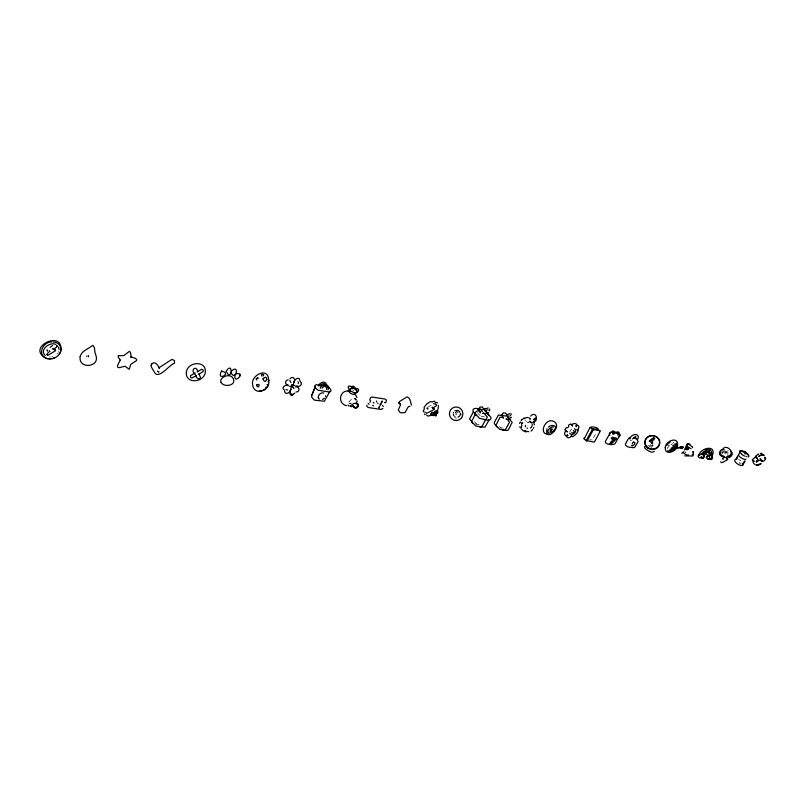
<?xml version="1.0" encoding="UTF-8"?>
<svg xmlns="http://www.w3.org/2000/svg" width="806" height="806" viewBox="0 0 806 806"><rect width="100%" height="100%" fill="white"/><g stroke="black" fill="none" stroke-linecap="round" stroke-linejoin="round"><path stroke-width="0.6" stroke-dasharray="4.03 3.02" d="M685.473 452.287L685.594 451.551M460.297 413.891L459.994 415.241M669.111 445.355L669.312 446.101M569.54 432.238L571.011 429.467L573.419 428.389M651.802 447.229L652.568 445.244M725.622 453.264L726.669 451.269L729.37 450.594M455.884 419.06L456.166 418.072M460.004 414.929L460.246 413.196M460.327 415.13L460.518 413.216M460.679 415.13L460.871 413.266M668.537 445.184L668.678 447.451M721.652 453.294C722.901 450.433 727.566 451.451 727.868 454.433M58.183 352.303L58.637 351.366M455.319 412.853L455.894 412.027M593.508 437.698L595.312 434.474M724.523 453.577L726.599 452.065L729.299 452.66M649.565 445.909L650.633 444.348M592.229 439.945L589.71 439.744M653.293 445.355L651.812 446.081L650.593 445.436M56.873 354.046L57.599 353.209M631.844 440.147L630.06 440.328M351.507 399.242L348.625 402.013M427.704 407.332L431.835 404.683M456.287 411.715L457.224 411.352M652.628 445.527L651.722 445.386M297.071 381.752L297.485 381.661M456.236 410.183L457.748 409.911M51.866 356.806L52.984 356.484M319.317 386.94L318.622 386.85M456.136 410.325L457.546 410.355M49.599 357.028L50.728 356.987M458.564 412.098L456.78 412.773L456.659 415.09M475.248 423.936L479.993 424.651M500.788 427.785L503.176 428.137M481.142 416.349L484.648 416.893M721.41 451.713L728.594 453.073M647.822 445.496L651.832 447.471M352.373 389.852L353.643 390.457M526.358 421.518L526.943 421.77M738.427 459.45L740.744 460.669M740.462 463.087L739.545 462.654M740.412 463.551L739.374 463.067M673 442.131L673.856 442.655M671.952 443.149L672.607 443.532M671.035 444.056L673.252 446.071M459.662 412.45L461.425 414.727M499.478 426.646L501.151 428.419M477.434 412.662L481.404 416.924M474.512 421.77L476.91 424.369M725.4 450.766L726.397 453.284M667.801 448.68L667.237 447.401M722.408 453.838L721.844 452.166M525.25 419.906L525.482 420.581M684.979 452.186A2.902 0.866 30.1 0 1 685.543 452.428M460.488 412.934A2.7 2.68 -85.1 0 1 460.448 415.009M455.501 414.909A2.7 2.68 -85.1 0 1 455.37 414.496M455.4 413.236A2.7 2.68 -85.1 0 1 455.995 412.128M456.297 411.826A2.7 2.68 -85.1 0 1 457.425 411.282"/><path stroke-width="1.21" d="M376.724 401.972L376.362 400.995M521.593 423.795L521.613 422.908L520.434 422.132M315.468 386.396L311.519 396.008L311.972 397.58L314.37 400.129L324.435 401.237L329.866 391.273M425.608 412.188L426.586 413.327M59.07 349.411L58.516 347.033M532.262 424.44L531.748 426.989M522.59 423.432L522.631 422.676M398.859 402.144L398.789 403.111L400.592 404.622M710.086 453.304L709.965 454.372M284.589 391.041C284.669 395.806 290.916 392.572 290.664 389.117M299.963 380.704C299.913 375.918 293.636 379.163 293.898 382.628M547.022 428.782C543.969 442.796 562.477 428.006 554.609 421.951C545.581 415.624 536.967 436.197 549.783 434.051M644.588 446.474L644.84 447.854M88.67 355.607L88.448 356.856M355.708 392.703C355.124 396.864 346.016 392.079 349.703 389.53M686.692 445.93L687.397 443.854L688.566 444.177M257.688 377.762L256.026 378.82L256.862 380.059M743.122 452.307C744.25 449.033 748.986 455.471 744.583 453.677M60.823 351.013C62.183 346.187 57.609 341.804 52.914 341.945M435.593 413.216L436.721 412.35L436.096 412.168C434.484 414.133 433.588 411.211 435.824 410.949C437.346 410.214 438.736 412.158 437.446 413.327L433.668 415.644C434.192 412.4 433.447 417.427 433.396 414.858C434.202 413.448 438.071 415.332 435.734 416.108M235.896 373.944C246.848 371.254 233.236 385.812 234.989 374.891M764.652 458.413L764.823 457.324M357.139 400.834L356.846 402.093M325.493 396.381L325.604 395.756M632.347 443.381L632.367 444.046M533.904 419.422C536.725 415.009 536.081 422.646 533.915 419.533M610.102 443.481L614.978 438.514M324.889 386.134L325.03 385.369M326.521 385.611L325.997 387.505M748.633 456.307L748.28 454.503L745.228 452.005M618.645 433.547L619.764 435.28L615.028 443.663C613.547 445.466 604.409 444.69 605.387 441.325L610.485 432.59M611.804 432.53L612.721 431.139M616.6 433.285C617.577 429.255 621.416 434.635 617.759 435.109M617.487 433.396L618.343 432.751L617.87 434.233M701.472 456.579C700.263 460.458 695.538 454.715 699.86 454.705M519.638 423.503L520.112 422.334M86.847 356.474L86.998 355.839M755.665 456.418L757.6 454.564M720.04 452.176C718.146 454.695 722.408 457.123 724.644 456.831M755.716 456.226L757.59 458.332M730.77 455.944L729.39 457.465M566.034 430.767C562.779 433.285 565.772 437.789 567.736 435.311M311.519 396.008L315.035 387.102M366.871 405.086L366.881 406.325L368.292 407.514L381.077 409.448L382.9 408.37M60.47 352.182C65.487 327.639 23.706 348.001 47.06 358.589M688.828 447.451L687.83 448.831M710.076 455.733L710.469 453.043L708.877 450.937M434.515 412.954C431.19 410.224 427.664 419.392 434.132 413.538M711.275 455.541L711.819 452.932L711.214 450.766M453.315 413.055L453.536 412.39M576.34 426.394C578.637 423.12 572.774 422.546 571.535 425.145M55.473 350.378L55.07 349.421M488.204 414.778L487.066 413.004M488.728 414.818L487.318 412.914M510.47 420.107L510.44 419.563M566.568 435.673C566.971 440.005 571.353 436.661 571.857 435.915M55.503 350.64L55.1 349.703M327.921 389.862C331.075 383.787 321.654 382.699 320.314 388.26M598.324 429.084C597.619 427.371 591.443 425.991 589.831 427.774M326.49 389.328C328.697 385.661 324.193 384.704 322.118 388.16M489.554 411.01L489.716 409.005M688.495 449.345L687.84 448.086M584.108 438.051L584.36 438.938M708.655 456.418L709.209 454.302L708.575 452.64M712.03 456.357C717.582 444.247 700.988 447.32 698.671 455.33L698.742 455.803M722.196 449.98C726.075 442.313 736.613 453.818 727.818 456.246M530.691 416.077C535.99 409.992 539.849 421.931 532.172 422.616M60.611 351.628C58.979 356.766 52.954 359.879 47.776 358.69M699.346 454.826L699.9 453.959M158.973 367.758L171.88 359.426L174.469 360.463L174.509 363.184C169.421 364.483 158.117 380.775 154.208 371.808L151.327 366.982L151.276 364.876M151.619 364.181C154.551 360.232 158.611 365.45 159.276 368.644M151.044 365.35L151.76 363.909M400.592 404.803L398.305 409.811L399.806 412.249L401.156 412.853L405.005 412.591L408.299 406.758L410.042 406.234M637.455 439.683C641.375 432.852 630.755 433.034 629.919 439.048M635.521 438.635L635.793 436.298L632.519 438.958M533.501 428.167L533.824 427.553M475.52 413.871L471.419 421.8L472.87 423.583M666.774 445.587L667.106 444.952M485.786 419.281L481.625 427.18L479.318 426.979M231.604 370.962C239.946 363.345 235.634 382.135 231.1 372.785M293.515 382.79C296.699 379.908 292.82 375.002 289.969 378.79M291.198 389.127C288.034 392.008 291.893 396.844 294.724 393.096M525.381 425.417L525.452 426.666M436.036 411.574L435.21 413.397M737.52 456.8L736.301 459.43M318.4 385.893C319.377 382.518 325.715 380.009 326.501 384.714M654.24 451.269C652.114 453.667 648.498 450.836 646.452 449.526M760.894 463.621L760.713 463.843A6.508 3.546 -47.2 0 1 756.018 465.133L755.957 464.981M727.596 456.085L726.125 457.425M674.521 447.854L675.488 445.355L674.924 443.643M703.336 456.166C705.834 452.206 708.363 454.302 707.295 457.345M268.569 379.817C268.469 366.488 250.374 375.163 252.631 384.835C254.202 397.066 271.793 389.973 268.529 379.414M369.863 402.396L370.226 401.841M59.291 353.965L60.047 352.827M744.724 461.012L742.991 463.339M684.284 449.98L686.168 447.199M745.076 461.223L743.344 463.732L742.074 463.974M502.803 413.276L502.027 415.463L503.327 418.344M632.589 442.847L633.355 442.141M479.691 407.433L478.855 409.77L480.285 412.853M613.376 433.386L613.306 431.764L612.812 433.316M477.656 408.985L479.772 408.944M477.978 409.388L478.593 409.105M501.151 415.201L501.765 414.919M650.885 440.68L650.331 441.638L650.815 442.121M531.104 431.029L531.225 430.867A7.546 6.74 73.2 0 0 532.726 429.235M682.108 452.438L682.088 453.587M521.361 420.208L523.92 418.113L527.96 417.448M700.797 454.775C703.356 451.36 707.245 448.751 710.207 450.091M521.21 420.4L521.653 419.835M667.519 444.318L670.3 441.769M320.204 385.802C321.352 383.374 325.191 383.001 325.02 384.664M47.242 353.884L48.531 352.293M377.964 403.786L377.792 403.101M707.456 455.914C703.769 457.455 709.814 461.314 709.874 457.425M459.662 415.846L458.05 417.125M553.954 431.502L554.528 430.827M702.258 454.433L706.026 451.481L709.169 451.34M703.064 454.927L705.512 452.912L707.809 452.438M674.189 448.287L671.61 450.091L669.464 450.07M325.231 386.134L316.164 384.694C312.889 385.369 316.536 389.772 318.32 390.275L329.664 392.048C332.949 391.343 329.271 386.991 327.498 386.497M739.545 452.881L735.807 459.551M740.301 451.521L740.613 452.428M298.21 383.535L298.643 382.044M511.447 417.266L508.133 419.221M651.198 440.338C651.994 438.343 656.034 439.411 652.951 440.257M221.569 371.052C215.645 381.943 232.984 373.259 221.479 371.113M324.445 398.204L322.601 399.474M290.865 388.079L291.963 386.195L289.525 386.366M351.134 387.172C354.036 383.676 357.068 390.91 352.756 387.646M293.696 383.666L292.598 385.55L295.036 385.379M760.129 458.493L762.547 461.375M548.473 427.039L550.317 425.83M50.103 347.416L52.682 345.442M432.157 415.161L427.734 416.087L426.656 414.919M354.177 392.865C357.935 394.487 358.307 389.328 353.995 388.129L350.197 388.835C352.655 387.797 355.597 387.958 358.035 388.976C360.06 389.973 356.736 393.55 356.645 390.97M379.122 407.846L379.576 406.305L379.001 407.876M53.71 349.169L56.712 347.013M709.391 458.765C710.56 460.72 713.824 458.674 712.041 456.962M748.452 457.012L748.875 455.833L746.9 453.627M506.45 415.12L509.12 413.79L511.649 414.123M436.459 411.191L437.89 409.982L438.504 405.559M483.691 409.438L488.275 407.937M488.345 412.39L485.484 413.81M507.74 416.571L508.979 415.836M350.147 405.912L354.227 403.212M399.605 401.519L407 396.874C410.597 397.539 410.365 402.587 411.523 405.136M729.229 457.707L730.659 454.866M692.283 454.705L693.402 453.597L693.251 452.075M726.71 458.433L729.924 456.528L729.843 455.803M530.348 428.026L531.114 427.553M263.068 376.049C265.728 374.024 259.814 373.611 261.799 375.989M432.762 408.027L436.117 405.982M48.451 355.033L55.06 351.003M198.629 374.437L203.142 371.506L203.213 369.954L201.792 369.289L197.138 371.838M756.109 464.75L756.33 464.669A5.964 3.244 -47.2 0 0 760.663 463.49L760.864 463.45M654.875 438.222C649.042 442.162 646.15 442.978 653.898 437.446M483.953 413.206L483.378 413.377M757.852 454.413L758.718 453.929M722.367 462.523L727.183 459.883M158.994 371.898C157.482 371.385 159.79 372.856 157.422 371.022M195.203 372.936L190.599 375.646L190.428 377.208L191.798 377.943L196.664 375.556M427.472 412.974L433.537 409.76M454.856 410.828L455.471 410.506M508.929 416.843L507.83 417.307M485.403 408.43L484.507 408.874M485.675 410.556L486.874 410.073M486.35 411.272L485.837 411.534M473.485 411.806L469.535 419.049L475.661 426.042L485.021 427.21L488.617 420.712L488.567 419.513M652.709 442.101L651.893 441.99L652.568 441.345M357.34 391.776L356.987 391.918M612.832 431.089C614.988 430.404 615.079 434.464 612.953 434.353M53.458 358.116L54.828 357.552M480.346 407.03L482.059 407.01M482.643 413.528L483.6 412.994L487.358 416.944L485.998 419.755L483.791 419.473M524.464 418.667L524.756 418.546M433.386 403.766L435.472 403.997M503.397 412.884L505.342 413.025M576.683 425.084C580.844 425.356 578.043 429.8 577.217 430.303M551.264 425.497C563.192 425.155 545.692 438.655 551.233 428.752C554.699 429.336 549.44 430.061 551.103 431.15M705.653 449.919L707.467 449.385M705.492 452.337L706.459 452.065M633.647 442.02C637.002 442.071 632.821 447.562 631.481 445.436M756.099 461.465L756.814 462.14L756.733 460.71L758.053 459.642L755.242 457.022L752.361 459.793L753.066 461.123L754.285 461.354L753.328 460.75M762.244 461.244C763.826 461.888 767.08 458.443 764.854 457.365M287.682 389.923L285.898 389.711M618.605 436.963C625.486 432.399 606.193 429.014 609.81 435.371M709.058 458.755C711.869 460.407 713.844 455.632 710.66 454.856M701.069 457.496C702.62 459.904 706.106 456.599 703.326 455.209M686.168 447.783L685.261 448.892L687.196 449.869M687.81 449.244L688.515 448.589L688.264 447.229M288.185 379.817C284.961 379.888 284.407 384.996 288.064 384.885M52.047 358.519L49.176 358.801M51.544 341.986C43.373 341.653 36.935 354.277 45.892 358.156M348.353 390.96C339.044 390.426 337.563 403.826 346.509 405.68M350.711 406.587L351.557 406.516M351.154 406.577L351.93 406.476M760.461 453.355L762.133 453.415M373.571 405.74L372.704 405.358M267.088 384.603C268.962 384.764 266.836 388.744 265.698 387.243M348.756 390.91L349.572 390.85M348.061 390.991L349.008 390.88M526.852 431.532L527.618 431.442A7.546 4.896 61.2 0 0 528.807 431.673M682.42 446.836L673.353 448.247L682.531 447.884M725.521 457.617L724.302 457.607M723.909 456.045C717.995 457.304 718.831 447.34 724.403 450.07M527.839 422.425L528.454 422.374M267.995 379.173L268.912 380.412L268.035 381.752M729.017 456.8C732.14 457.224 733.49 452.801 730.891 451.209M591.292 428.419L597.891 429.417L599.402 430.767M630.181 437.618L628.66 438.263L625.476 443.844L625.647 445.234L627.793 446.907L633.405 447.743L634.785 447.27L638.1 441.547L636.831 439.048M702.439 458.312L702.993 458.312M709.854 459.007L710.58 459.007M707.96 459.138L708.514 459.138M710.701 459.551L711.224 459.551M684.778 455.874L692.797 456.015L693.583 454.453M295.973 392.028C300.598 392.29 299.63 385.681 295.107 386.86M354.136 392.623L350.721 391.172M47.665 355.446L47.01 354.63M616.026 438.242L616.54 438.736L611.522 443.713L610.102 443.491M47.564 355.355L46.899 354.539M349.069 406.194L348.051 404.965M483.499 419.1L479.62 418.435L473.001 411.413C471.732 406.174 480.668 409.186 482.623 409.821M485.817 419.463C487.64 421.286 492.123 419.835 490.824 417.115L484.497 410.385M506.168 416.027L498.37 415.09L494.29 422.495L494.451 423.835L499.71 429.346L507.145 430.525L508.344 429.89L512.173 422.354L507.74 417.286M503.115 417.286L500.123 417.196L495.771 425.487L497.221 427.251M633.536 438.152L636.357 438.686M612.58 432.59L616.217 433.165M480.305 411.795C477.535 408.541 472.618 414.022 476.457 415.614M297.001 386.185C299.751 387.686 303.489 383.334 300.225 381.691M720.614 461.818L721.632 462.805M526.187 431.845L523.698 431.069L521.25 428.973M525.895 431.069L524.766 430.757M736.966 458.987C729.148 459.601 743.978 470.11 743.535 463.228M46.446 358.398L48.32 358.861M296.437 386.054L297.162 386.225M288.336 385.742C285.526 383.706 280.69 388.008 284.296 390.074M434.212 415.412L433.245 415.181L434.051 414.868M668.779 451.289C672.939 452.055 677.534 447.259 676.305 443.139M670.683 449.103L673.766 447.622L673.967 444.791M741.742 450.917L739.858 450.826L739.596 452.357L740.805 450.574L744.653 451.692M323.831 393.006C321.141 392.119 317.796 394.799 318.32 397.64M616.368 438.293L612.409 437.154L611.22 438.111L611.825 438.978L615.492 439.008L612.066 438.847L614.918 438.847M573.388 430.535C575.796 431.21 572.713 434.635 571.736 432.399M425.296 414.747L424.329 413.972M700.656 457.486C703.477 459.148 705.492 454.362 702.268 453.566M691.024 448.69L688.546 447.491M528.927 417.931L529.834 418.243M49.398 351.497L49.932 351.688L49.247 350.812M709.562 449.536L710.368 449.909M707.708 452.146L708.283 452.408M350.822 403.594L349.633 403.242M509.07 418.223L510.51 419.664M400.622 404.179L398.819 402.647M742.961 451.33L743.626 451.622M690.188 444.368C688.656 442.877 685.07 444.136 687.095 446.282M437.608 402.829L435.331 402.436L434.363 401.146L432.439 401.952L430.575 401.579L426.827 403.816L424.137 407.272L424.288 409.055L423.221 410.979L424.248 412.198M756.502 461.727L759.967 459.994L762.053 461.465M505.896 419.019L506.531 419.301M723.728 457.486L721.41 454.806M510.762 415.775L510.299 415.412M576.844 429.397C581.61 429.618 571.575 439.864 571.162 435.734M488.305 410.153L487.832 409.75M526.973 427.996L527.547 428.278M668.506 451.169L667.7 450.635M55.805 344.464C50.607 341.351 38.96 349.461 45.136 355.416M525.996 431.009L525.965 431.744M726.619 458.644L727.627 459.551M530.731 422.173L531.748 423.15M458.201 410.566L458.795 410.909M569.782 433.316C572.089 437.195 578.335 430.968 574.497 428.641M454.735 416.722L455.33 417.065M744.996 452.347L746.306 453.194M584.118 438.786L586.264 440.902L587.332 440.59L593.125 430.182L590.899 427.472L590.063 427.462L584.259 438.887M548.352 432.55L548.886 432.882M502.813 430.192L505.07 430.384L509.483 422.132L506.853 418.818M708.847 456.055L709.582 456.69M482.431 407.191L484.325 409.891M374.004 403.171L373.208 402.385M349.451 389.358C352.031 393.308 347.346 388.129 348.313 386.296C351.265 385.067 354.348 388.421 356.252 390.467M671.327 447.985L672.95 447.723L673.252 446.071M754.607 464.367L753.247 462.664L753.187 460.428M726.972 458.554L727.707 459.339M722.508 458.322L723.183 458.936M722.418 458.584L723.093 459.198M350.076 390.729C351.366 392.089 348.867 389.217 350.217 390.85L349.532 389.51M319.317 399.212L318.269 397.449M645.949 449.073L645.193 448.317M553.44 427.16C551.858 425.497 546.74 430.505 547.989 432.066M567.817 435.401L567.162 434.666M575.645 425.78L576.562 426.666M368.231 403.373L369.047 404.35M480.839 409.932L482.431 411.634M436.086 404.34L436.731 405.065M436.026 404.652L436.671 405.378M433.578 408.189L434.233 409.085M432.197 407.181L432.842 407.896M433.517 408.471L434.172 409.357M432.137 407.493L432.782 408.209M505.886 413.387L507.175 416.269M427.17 407.957L427.805 408.682M427.109 408.279L427.754 409.005M350.55 391.212L350.036 390.567M520.475 427.744L521.321 427.654A7.546 3.939 -49.1 0 1 521.865 425.608L521.694 424.712M289.717 380.503L290.986 382.477M384.371 402.466C385.963 404.33 387.595 399.131 384.895 399L371.596 397.015L370.276 398.073L369.904 399.947A2.489 1.642 -14.7 0 0 370.72 400.914M354.942 398.456L355.96 399.675M354.942 398.688L355.96 399.907M459.319 411.362L459.742 411.906M572.592 426.183L570.779 423.956L568.673 425.044L568.542 426.787L567.495 427.835L565.923 427.905L564.845 429.961L567.404 431.935L566.185 430.857M688.062 446.897L685.906 445.95L686.228 448.297M257.93 377.903L258.182 378.538M221.056 382.497C224.209 387.746 236.672 385.651 233.176 378.407C229.922 372.422 219.101 377.43 220.925 382.125M520.233 427.633L519.83 426.626M354.983 393.741L356.977 397.62M291.57 384.704L292.397 385.762L292.155 385.006M692.958 451.612L693.412 452.368L693.12 451.874M56.652 345.361L57.115 346.147M56.702 345.673L57.166 346.459M52.944 348.605L53.408 349.391M52.995 348.907L53.458 349.693M47.07 349.945L47.534 350.741M47.131 350.267L47.594 351.053M195.435 374.609C189.622 370.458 196.17 364.272 197.893 371.838M195.929 375.536C195.828 378.034 199.455 380.553 200.513 377.53L198.901 373.752M293.888 388.633L292.306 386.175L292.548 386.92M453.788 415.725L453.284 414.435M711.98 455.813L712.262 456.387M533.512 421.286L534.338 424.923M263.643 389.63L264.942 389.822L265.587 388.583M292.669 394.336C293.052 397.267 289.203 394.477 289.787 392.603M433.437 414.647C433.517 410.103 429.397 412.712 432.248 415.362M262.272 390.295L261.114 391.454L259.381 390.588M240.067 375.767L240.007 375.002M530.076 418.465L530.076 419.956M758.909 456.387A5.964 3.244 -47.2 0 1 763.846 455.571M758.849 456.045A6.508 3.546 -47.2 0 1 764.199 455.168M745.832 459.007A4.141 1.159 30.5 0 1 745.157 459.44M744.371 459.319A4.141 1.159 30.5 0 1 739.001 456.025M738.649 455.44A4.141 1.159 30.5 0 1 738.639 455.017M746.961 456.629A3.98 1.108 30.5 0 1 746.326 456.619M744.956 456.206A3.98 1.108 30.5 0 1 743.878 455.702M743.333 455.4A3.98 1.108 30.5 0 1 741.409 454.03M741.057 453.697A3.98 1.108 30.5 0 1 740.764 453.375M688.274 454.735A2.902 0.866 30.1 0 1 684.818 453.959A2.902 0.866 30.1 0 1 684.002 451.904M689.785 445.194A2.982 0.877 30 0 1 691.457 446.212M691.901 446.584A2.982 0.877 30 0 1 692.253 446.947M692.495 447.27A2.982 0.877 30 0 1 692.586 447.763M382.457 405.559A2.458 1.642 -14.5 0 1 383.283 406.526M355.567 403.242A2.609 2.368 -1.8 0 1 358.267 405.499A2.609 2.368 -1.8 0 1 355.748 407.967A2.609 2.368 -1.8 0 1 353.048 405.7M355.063 403.594A2.307 2.086 -1.8 0 1 357.924 405.206A2.307 2.086 -1.8 0 1 355.909 407.675A2.307 2.086 -1.8 0 1 353.35 405.69M356.081 403.332A2.307 2.086 -1.8 0 1 357.955 405.448A2.307 2.086 -1.8 0 1 355.899 407.453A2.307 2.086 -1.8 0 1 353.421 405.932M356.141 403.06A2.609 2.368 -1.8 0 1 358.257 405.458A2.609 2.368 -1.8 0 1 355.94 407.725A2.609 2.368 -1.8 0 1 353.119 406.002M120.255 360.08L118.25 357.249L118.25 355.648L123.751 355.637L129.383 351.345L130.441 352.393L131.418 357.401L130.441 356.675L135.529 358.418L136.758 359.708L136.506 360.604L130.763 364.342L129.242 369.289L125.001 366.226L118.956 367.727L117.747 367.214L117.495 365.541L120.255 360.08M226.214 371.234C231.594 383.394 233.619 359.96 226.214 371.234M586.174 440.57L594.344 442.162L600.44 430.736L592.39 429.467L586.174 440.57M186.347 372.523C185.481 384.593 204.674 382.437 205.318 371.878C206.235 359.758 186.921 361.904 186.347 372.523M263.008 378.81C266 387.021 269.164 372.825 263.008 378.81M80.167 356.524C77.981 369.571 100.7 367.536 95.753 354.932C94.121 352.272 95.541 346.842 92.72 345.331C88.529 348.938 81.698 350.63 80.167 356.524M665.262 447.622C664.799 456.609 677.584 451.249 677.604 444.862C678.128 435.845 665.252 441.194 665.262 447.622M382.346 401.307C381.218 404.965 380.795 400.25 382.346 401.307M381.067 403.937C379.918 407.645 379.586 402.768 381.067 403.937M683.266 447.28C680.224 450.322 679.69 444.892 683.266 447.28C680.093 449.133 679.78 446.081 683.266 447.28M256.691 384.986C257.678 390.537 261.708 382.155 256.691 384.986M651.883 443.169L652.618 443.824L651.883 443.169M614.867 438.686L610.495 442.595L614.867 438.686M530.207 421.881L529.713 421.649L531.033 422.364L530.207 421.881M648.044 448.237A7.566 6.982 3.6 0 0 659.852 443.109A7.566 6.982 3.6 0 0 649.032 436.177A7.566 6.982 3.6 0 0 648.044 448.237M648.205 447.874A7.274 6.71 3.6 0 0 659.57 442.947A7.274 6.71 3.6 0 0 649.162 436.288A7.274 6.71 3.6 0 0 648.205 447.874M461.616 417.72A6.78 6.72 -85.1 0 0 456.821 407.01A6.78 6.72 -85.1 0 0 450.02 416.561A6.78 6.72 -85.1 0 0 461.616 417.72"/></g></svg>
